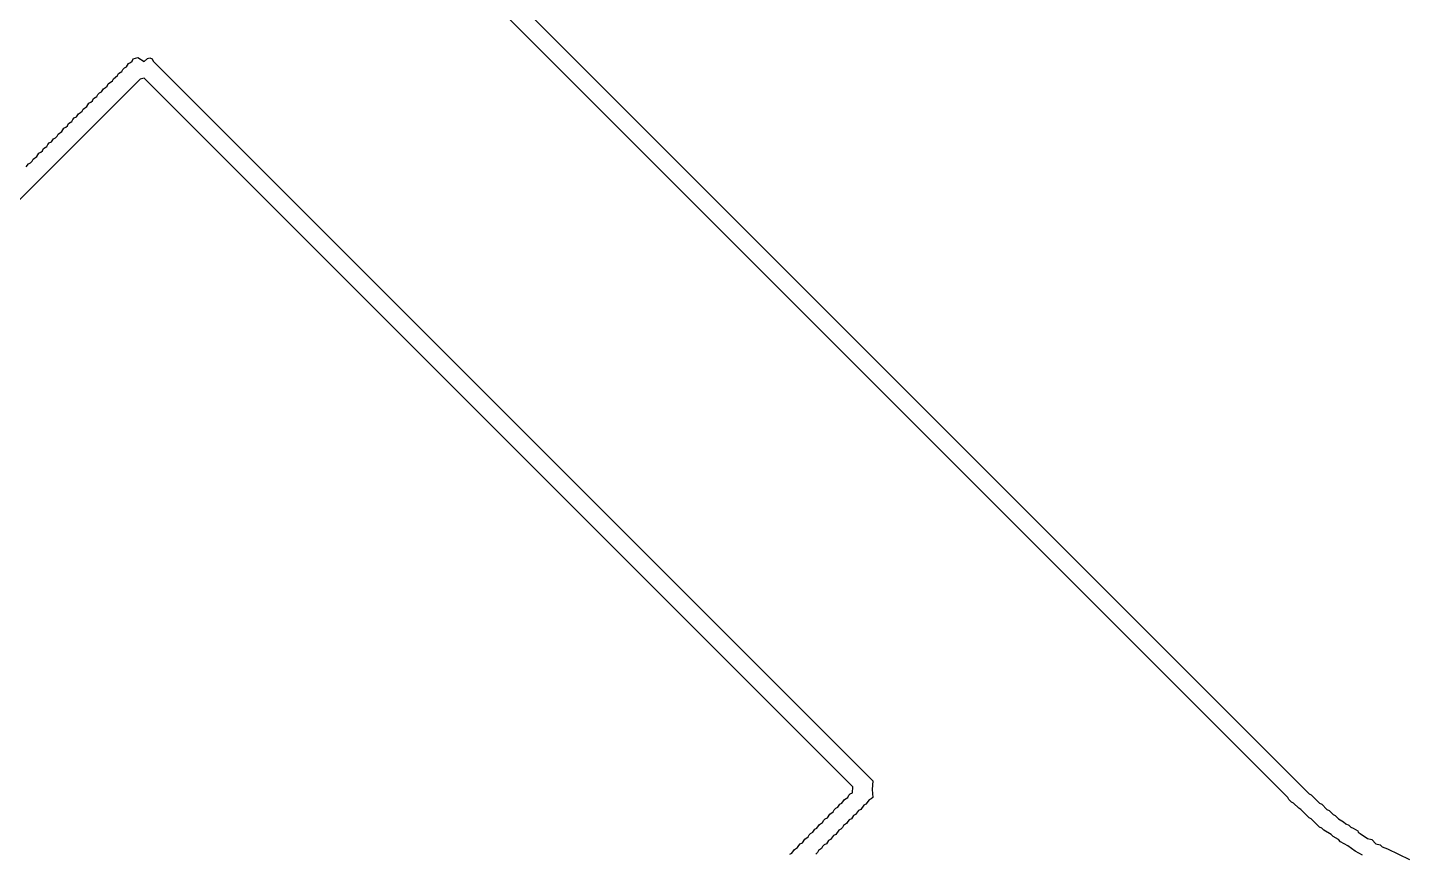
# Model space of a CAD drawing. Header units: millimetres. Extents: x 95 to 305, y 96 to 295.
# Drawn here: x 243.84 to 276.09, y 245.18 to 264.45 of the extents above; entities that cross this region are included whole.
import ezdxf

# ---------------------------------------------------------------- set-up
doc = ezdxf.new("R2010")
doc.units = ezdxf.units.MM
doc.layers.add('BottomOverlay', color=54, linetype='Continuous')

msp = doc.modelspace()

# ---------------------------------------------------------------- linework, layer by layer
at = {"layer": 'BottomOverlay'}
for p, q in [((246.428, 273.888), (273.749, 246.567)), ((273.25, 246.482), (246.038, 273.694)), ((246.038, 263.422), (246.063, 263.471)), ((246.063, 263.471), (246.099, 263.507)), ((246.099, 263.507), (246.148, 263.532)), ((246.148, 263.532), (246.196, 263.605)), ((246.196, 263.605), (246.245, 263.629)), ((246.245, 263.629), (246.282, 263.666)), ((246.282, 263.666), (246.306, 263.714)), ((246.306, 263.714), (246.415, 263.751)), ((246.415, 263.751), (246.561, 263.653)), ((246.561, 263.653), (246.635, 263.727)), ((246.635, 263.727), (246.695, 263.739)), ((246.695, 263.739), (246.744, 263.714)), ((246.744, 263.714), (246.768, 263.666)), ((246.768, 263.666), (263.563, 246.871)), ((246.464, 263.24), (226.98, 243.756)), ((245.697, 263.082), (245.722, 263.13)), ((245.722, 263.13), (245.819, 263.203)), ((245.819, 263.203), (245.843, 263.252)), ((245.843, 263.252), (245.941, 263.325)), ((245.941, 263.325), (245.965, 263.374)), ((245.965, 263.374), (246.038, 263.422)), ((246.561, 263.264), (246.464, 263.24)), ((259.985, 249.841), (246.561, 263.264)), ((245.357, 262.741), (245.381, 262.789)), ((245.381, 262.789), (245.454, 262.838)), ((245.454, 262.838), (245.478, 262.887)), ((245.478, 262.887), (245.515, 262.923)), ((245.515, 262.923), (245.564, 262.948)), ((245.564, 262.948), (245.612, 263.021)), ((245.612, 263.021), (245.661, 263.045)), ((245.661, 263.045), (245.697, 263.082)), ((245.077, 262.461), (245.113, 262.497)), ((245.113, 262.497), (245.138, 262.546)), ((245.138, 262.546), (245.223, 262.607)), ((245.223, 262.607), (245.271, 262.68)), ((245.271, 262.68), (245.32, 262.704)), ((245.32, 262.704), (245.357, 262.741)), ((244.736, 262.12), (244.773, 262.157)), ((244.773, 262.157), (244.797, 262.205)), ((244.797, 262.205), (244.87, 262.254)), ((244.87, 262.254), (244.894, 262.303)), ((244.894, 262.303), (244.931, 262.339)), ((244.931, 262.339), (244.979, 262.363)), ((244.979, 262.363), (245.028, 262.437)), ((245.028, 262.437), (245.077, 262.461)), ((244.395, 261.779), (244.444, 261.852)), ((244.444, 261.852), (244.493, 261.877)), ((244.493, 261.877), (244.529, 261.913)), ((244.529, 261.913), (244.553, 261.962)), ((244.553, 261.962), (244.639, 262.023)), ((244.639, 262.023), (244.687, 262.096)), ((244.687, 262.096), (244.736, 262.12)), ((244.055, 261.439), (244.103, 261.512)), ((244.103, 261.512), (244.152, 261.536)), ((244.152, 261.536), (244.188, 261.572)), ((244.188, 261.572), (244.213, 261.621)), ((244.213, 261.621), (244.286, 261.67)), ((244.286, 261.67), (244.31, 261.718)), ((244.31, 261.718), (244.347, 261.755)), ((244.347, 261.755), (244.395, 261.779)), ((243.811, 261.195), (243.86, 261.268)), ((243.86, 261.268), (243.908, 261.293)), ((243.908, 261.293), (243.945, 261.329)), ((243.945, 261.329), (243.969, 261.378)), ((243.969, 261.378), (244.055, 261.439)), ((259.997, 249.829), (259.985, 249.841)), ((263.1, 246.725), (259.997, 249.829)), ((263.088, 246.591), (263.1, 246.725)), ((263.563, 246.871), (263.55, 246.665)), ((262.796, 246.324), (262.845, 246.348)), ((262.845, 246.348), (262.905, 246.433)), ((262.905, 246.433), (262.978, 246.482)), ((262.978, 246.482), (263.003, 246.531)), ((263.003, 246.531), (263.039, 246.567)), ((263.039, 246.567), (263.088, 246.591)), ((263.477, 246.421), (263.404, 246.324)), ((263.526, 246.445), (263.477, 246.421)), ((263.563, 246.482), (263.526, 246.445)), ((263.55, 246.665), (263.563, 246.482)), ((273.274, 246.433), (273.25, 246.482)), ((273.335, 246.372), (273.274, 246.433)), ((273.384, 246.348), (273.335, 246.372)), ((273.505, 246.226), (273.384, 246.348)), ((273.749, 246.567), (273.797, 246.543)), ((273.797, 246.543), (273.992, 246.348)), ((273.992, 246.348), (274.041, 246.324)), ((262.504, 246.007), (262.565, 246.093)), ((262.565, 246.093), (262.638, 246.141)), ((262.638, 246.141), (262.662, 246.19)), ((262.662, 246.19), (262.699, 246.226)), ((262.699, 246.226), (262.747, 246.251)), ((262.747, 246.251), (262.796, 246.324)), ((263.112, 246.056), (263.064, 245.983)), ((263.161, 246.08), (263.112, 246.056)), ((263.234, 246.178), (263.161, 246.08)), ((263.283, 246.202), (263.234, 246.178)), ((263.356, 246.299), (263.283, 246.202)), ((263.404, 246.324), (263.356, 246.299)), ((273.554, 246.202), (273.505, 246.226)), ((273.749, 246.007), (273.554, 246.202)), ((274.041, 246.324), (274.162, 246.202)), ((274.162, 246.202), (274.211, 246.178)), ((274.211, 246.178), (274.309, 246.08)), ((274.309, 246.08), (274.357, 246.056)), ((274.357, 246.056), (274.43, 245.983)), ((262.163, 245.667), (262.212, 245.74)), ((262.212, 245.74), (262.26, 245.764)), ((262.26, 245.764), (262.321, 245.849)), ((262.321, 245.849), (262.394, 245.898)), ((262.394, 245.898), (262.419, 245.946)), ((262.419, 245.946), (262.455, 245.983)), ((262.455, 245.983), (262.504, 246.007)), ((262.772, 245.715), (262.699, 245.618)), ((262.82, 245.74), (262.772, 245.715)), ((262.857, 245.776), (262.82, 245.74)), ((262.881, 245.825), (262.857, 245.776)), ((262.954, 245.873), (262.881, 245.825)), ((262.978, 245.922), (262.954, 245.873)), ((263.015, 245.959), (262.978, 245.922)), ((263.064, 245.983), (263.015, 245.959)), ((273.797, 245.983), (273.749, 246.007)), ((273.992, 245.788), (273.797, 245.983)), ((274.041, 245.764), (273.992, 245.788)), ((274.089, 245.715), (274.041, 245.764)), ((274.26, 245.618), (274.089, 245.715)), ((274.43, 245.983), (274.552, 245.91)), ((274.552, 245.91), (274.601, 245.861)), ((274.601, 245.861), (274.674, 245.837)), ((274.674, 245.837), (274.722, 245.788)), ((274.722, 245.788), (274.771, 245.764)), ((274.771, 245.764), (274.881, 245.703)), ((274.881, 245.703), (274.893, 245.667)), ((261.835, 245.362), (261.871, 245.399)), ((261.871, 245.399), (261.92, 245.423)), ((261.92, 245.423), (261.981, 245.508)), ((261.981, 245.508), (262.054, 245.557)), ((262.054, 245.557), (262.078, 245.606)), ((262.078, 245.606), (262.114, 245.642)), ((262.114, 245.642), (262.163, 245.667)), ((262.48, 245.399), (262.431, 245.375)), ((262.528, 245.472), (262.48, 245.399)), ((262.577, 245.496), (262.528, 245.472)), ((262.65, 245.594), (262.577, 245.496)), ((262.699, 245.618), (262.65, 245.594)), ((274.309, 245.569), (274.26, 245.618)), ((274.43, 245.496), (274.309, 245.569)), ((274.479, 245.448), (274.43, 245.496)), ((274.649, 245.35), (274.479, 245.448)), ((274.893, 245.667), (274.941, 245.642)), ((274.941, 245.642), (275.112, 245.521)), ((275.112, 245.521), (275.209, 245.496)), ((275.209, 245.496), (275.306, 245.399)), ((275.306, 245.399), (275.404, 245.375)), ((261.628, 245.155), (261.676, 245.18)), ((261.676, 245.18), (261.737, 245.265)), ((261.737, 245.265), (261.81, 245.314)), ((261.81, 245.314), (261.835, 245.362)), ((262.273, 245.192), (262.236, 245.155)), ((262.297, 245.241), (262.273, 245.192)), ((262.37, 245.289), (262.297, 245.241)), ((262.394, 245.338), (262.37, 245.289)), ((262.431, 245.375), (262.394, 245.338)), ((274.82, 245.228), (274.649, 245.35)), ((274.99, 245.131), (274.82, 245.228)), ((275.404, 245.375), (275.452, 245.326)), ((275.452, 245.326), (275.574, 245.277)), ((275.574, 245.277), (276.085, 245.034))]:
    msp.add_line(p, q, dxfattribs=at)

doc.saveas('drawing.dxf')
